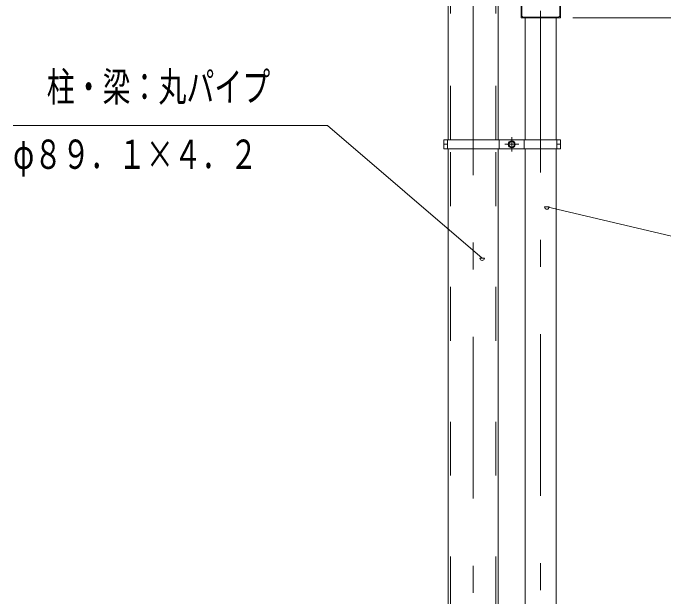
# Model space of a CAD drawing. Units: millimetres, scale not verified. Extents: x -25340 to 25344, y -10500 to 10500.
# Drawn here: x 18084 to 20981, y 4074 to 6675 of the extents above; entities that cross this region are included whole.
import ezdxf
from ezdxf.enums import TextEntityAlignment as Align

# ---------------------------------------------------------------- set-up
doc = ezdxf.new("R2010")
doc.units = ezdxf.units.MM
doc.header["$LTSCALE"] = 60
doc.linetypes.add('USER2', pattern=[10, 4, -6])
doc.linetypes.add('USER3', pattern=[24, 12, -5, 2, -5])
for name, color, linetype, lineweight in [('0-6_2-02BOLD', 7, 'Continuous', 18), ('0-7_2-12HIDDEN', 3, 'USER2', 18), ('0-8_2-22CENTER', 3, 'USER3', 18), ('0-A_2-52DIM', 3, 'Continuous', 18)]:
    doc.layers.add(name, color=color, linetype=linetype, lineweight=lineweight)
doc.styles.add('ＭＳ ゴシック', font='')
doc.styles.get('ＭＳ ゴシック').set_extended_font_data('MS Gothic')

msp = doc.modelspace()

# ---------------------------------------------------------------- linework, layer by layer
at = {"layer": '0-6_2-02BOLD'}
for p, q in [((20021.18, 6109.93), (20021.18, 6672.43)), ((20243.92, 6672.43), (20243.92, 6109.93)), ((20363.32, 6652.53), (20363.32, 6109.93)), ((20500.81, 6109.93), (20500.81, 6652.53)), ((20017.18, 6089.93), (20001.93, 6089.93)), ((20017.18, 6069.93), (20017.18, 6109.93)), ((20247.92, 6109.93), (20247.92, 6069.93)), ((20359.31, 6109.93), (20359.31, 6069.93)), ((20504.81, 6069.93), (20504.81, 6109.93)), ((20520.06, 6089.93), (20504.81, 6089.93)), ((20021.17, 1614.93), (20021.17, 6069.93)), ((20243.92, 6069.93), (20243.92, 1614.93)), ((20363.31, 6069.93), (20363.31, 1614.93)), ((20500.81, 1614.93), (20500.81, 6069.93))]:
    msp.add_line(p, q, dxfattribs=at)
for points in [[(20345.35, 6765.03), (20345.35, 6652.53), (20520.35, 6652.53), (20520.35, 6765.03), (20517.35, 6765.03), (20517.35, 6660.53), (20512.35, 6655.53), (20353.35, 6655.53), (20348.35, 6660.53), (20348.35, 6765.03)], [(20520.06, 6109.93), (20520.06, 6069.93), (20001.93, 6069.93), (20001.93, 6109.93)], [(20316.12, 6097.15), (20316.12, 6082.71), (20303.62, 6075.5), (20291.12, 6082.71), (20291.12, 6097.15), (20303.62, 6104.36)]]:
    msp.add_lwpolyline(points, close=True, dxfattribs=at)
for radius in [15.62, 12.25]:
    msp.add_circle((20303.62, 6089.93), radius, dxfattribs=at)
for radius, end in [(563.62, 84.50003), (786.38, 10.0701)]:
    msp.add_arc((19457.55, 6672.43), radius, 0, end, dxfattribs=at)
at = {"layer": '0-7_2-12HIDDEN'}
for p, q in [((20031.67, 6109.93), (20031.67, 6672.43)), ((20233.42, 6109.93), (20233.42, 6672.43)), ((20031.67, 1614.93), (20031.67, 6069.93)), ((20233.42, 1614.93), (20233.42, 6069.93))]:
    msp.add_line(p, q, dxfattribs=at)
for radius, end in [(574.12, 84.50003), (775.88, 10.07104)]:
    msp.add_arc((19457.55, 6672.43), radius, 0, end, dxfattribs=at)
at = {"layer": '0-8_2-22CENTER'}
for p, q in [((20132.55, 6672.43), (20132.55, -895.01)), ((20303.62, 6121.18), (20303.62, 6058.68)), ((20272.37, 6089.93), (20334.87, 6089.93))]:
    msp.add_line(p, q, dxfattribs=at)
msp.add_lwpolyline([(20432.06, 6684.84), (20432.06, 1379.52), (20665.24, 1294.65)], dxfattribs=at)
msp.add_arc((19457.55, 6672.43), 675, 0, 84.50003, dxfattribs=at)
at = {"layer": '0-A_2-52DIM'}
for p, q in [((21882.55, 6652.53), (20574.79, 6652.53)), ((20470.15, 5810.98), (20450.15, 5810.98)), ((20181.83, 5582.69), (20161.83, 5582.69))]:
    msp.add_line(p, q, dxfattribs=at)
for points in [[(20171.83, 5582.69), (19484.4, 6174), (18084.41, 6174)], [(20460.15, 5810.98), (22232.55, 5394.93), (24232.55, 5394.93)]]:
    msp.add_lwpolyline(points, dxfattribs=at)
for centre in [(20460.15, 5810.98), (20171.83, 5582.69)]:
    msp.add_arc(centre, 10, 180, 0, dxfattribs=at)

# ---------------------------------------------------------------- texts
at = {"layer": '0-A_2-52DIM', "color": 7, "style": 'ＭＳ ゴシック', "width": 0.7}
for s, p in [('柱・梁：丸パイプ', (18234.4, 6241.77)), ('φ８９．１×４．２', (18084.41, 5941.77))]:
    msp.add_text(s, height=130.2, dxfattribs=at).set_placement(p, align=Align.BOTTOM_LEFT)

doc.saveas('drawing.dxf')
